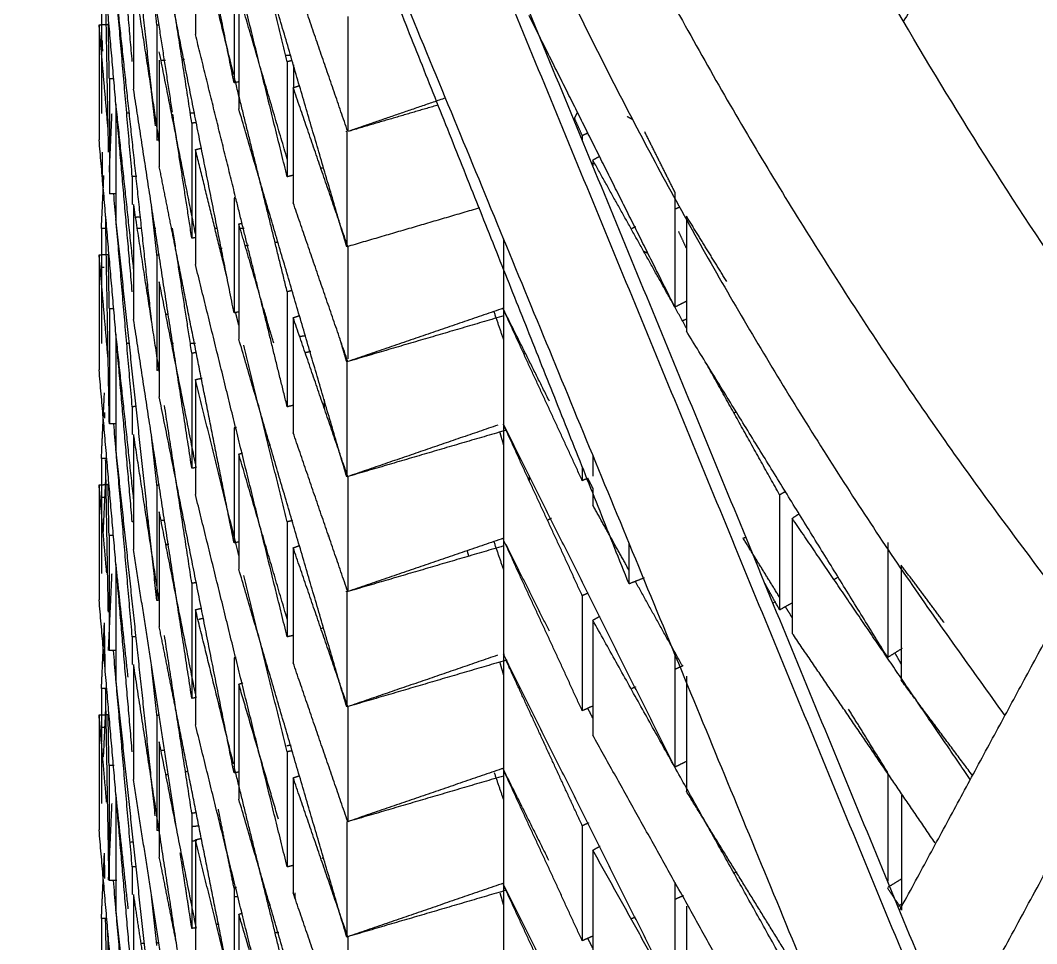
# Model space of a CAD drawing. Header units: millimetres. Extents: x 507.9 to 541, y 40.2 to 69.3.
# Drawn here: x 513.049 to 513.579, y 46.018 to 46.5 of the extents above; entities that cross this region are included whole.
import ezdxf

# ---------------------------------------------------------------- set-up
doc = ezdxf.new("R2010")
doc.units = ezdxf.units.MM
doc.layers.add('Make2D$Visible$Curves', color=7, linetype='Continuous', true_color=0x000000)

msp = doc.modelspace()

# ---------------------------------------------------------------- linework, layer by layer
at = {"layer": 'Make2D$Visible$Curves', "color": 18, "lineweight": -3, "true_color": 0x000000}
for points in [[(513.73084, 46.48194), (513.39464, 47.35353), (513.05845, 48.22512)], [(513.50866, 46.01484), (513.10515, 46.9946), (512.70163, 47.97436)], [(513.52401, 45.99606), (513.12049, 46.97582), (512.71698, 47.95559)], [(512.65705, 47.94805), (513.06716, 46.95334), (513.47728, 45.95863)], [(513.36663, 46.2059), (513.24563, 46.50945), (513.12462, 46.81299)], [(513.16066, 46.46729), (513.14119, 46.56537), (513.12171, 46.66346)], [(513.607, 46.65431), (513.55837, 46.57685), (513.50974, 46.49939)], [(513.11963, 46.44478), (513.10936, 46.54046), (513.0991, 46.63614)], [(513.1884, 46.41827), (513.16449, 46.51537), (513.14057, 46.61246)], [(513.12856, 46.45203), (513.11843, 46.51796), (513.10831, 46.58389)], [(513.10759, 46.47833), (513.10355, 46.52485), (513.09951, 46.57137)], [(513.21942, 46.38172), (513.19129, 46.47768), (513.16316, 46.57364)], [(513.1884, 46.47827), (513.17706, 46.52432), (513.16572, 46.57036)], [(513.10759, 46.35833), (513.09894, 46.45795), (513.09029, 46.55758)], [(513.09525, 46.43119), (513.0942, 46.49004), (513.09316, 46.5489)], [(513.14057, 46.55246), (513.14057, 46.52246), (513.14057, 46.49246)], [(513.16047, 46.47165), (513.15052, 46.51206), (513.14057, 46.55246)], [(513.16066, 46.34729), (513.14119, 46.44537), (513.12171, 46.54346)], [(513.12044, 46.49728), (513.11822, 46.5179), (513.11601, 46.53851)], [(513.13867, 46.44621), (513.13154, 46.4926), (513.12442, 46.53899)], [(513.10759, 46.41833), (513.10271, 46.47453), (513.09783, 46.53073)], [(513.10831, 46.52389), (513.10831, 46.49389), (513.10831, 46.46389)], [(513.12171, 46.43664), (513.11501, 46.48027), (513.10831, 46.52389)], [(513.16066, 46.52729), (513.16066, 46.49729), (513.16066, 46.46729)], [(513.21997, 46.44188), (513.20574, 46.48331), (513.19152, 46.52475)], [(513.11769, 46.3429), (513.10839, 46.42952), (513.0991, 46.51614)], [(513.16316, 46.51364), (513.16316, 46.48364), (513.16316, 46.45364)], [(513.1884, 46.42752), (513.17578, 46.47058), (513.16316, 46.51364)], [(513.55219, 45.99702), (513.69143, 46.25472), (513.83066, 46.51243)], [(513.09152, 46.51136), (513.09152, 46.48136), (513.09152, 46.45136)], [(513.21997, 46.50188), (513.21997, 46.47208), (513.21997, 46.44228)], [(513.39053, 46.35029), (513.35254, 46.42631), (513.31455, 46.50233)], [(513.09029, 46.49758), (513.09271, 46.49767), (513.09512, 46.49777)], [(513.09504, 46.44284), (513.09267, 46.47021), (513.09029, 46.49758)], [(513.09029, 46.49758), (513.09029, 46.46758), (513.09029, 46.43758)], [(513.09208, 46.49791), (513.09208, 46.4978), (513.09208, 46.49768)], [(513.09564, 46.46934), (513.09538, 46.48381), (513.09512, 46.49828)], [(513.12159, 46.4974), (513.12101, 46.49734), (513.12044, 46.49728)], [(513.12044, 46.49728), (513.12044, 46.46728), (513.12044, 46.43728)], [(513.16146, 46.40767), (513.15101, 46.45007), (513.14057, 46.49246)], [(513.09218, 46.48381), (513.09213, 46.48656), (513.09208, 46.48931)], [(513.14057, 46.38849), (513.13114, 46.43597), (513.12171, 46.48346)], [(513.19018, 46.48158), (513.1889, 46.48153), (513.18761, 46.48148)], [(513.12171, 46.47914), (513.12171, 46.4513), (513.12171, 46.42346)], [(513.12486, 46.47901), (513.12381, 46.47897), (513.12276, 46.47892)], [(513.13481, 46.4794), (513.13432, 46.47938), (513.13384, 46.47936)], [(513.19101, 46.47891), (513.18971, 46.47859), (513.1884, 46.47827)], [(513.1884, 46.47827), (513.1884, 46.44827), (513.1884, 46.41827)], [(513.1916, 46.47663), (513.1916, 46.47069), (513.1916, 46.46475)], [(513.09795, 46.46939), (513.09679, 46.46936), (513.09564, 46.46934)], [(513.09564, 46.46934), (513.09564, 46.43934), (513.09564, 46.40934)], [(513.1884, 46.35827), (513.17453, 46.41459), (513.16065, 46.47092)], [(513.13867, 46.26621), (513.12349, 46.36505), (513.10831, 46.46389)], [(513.16316, 46.46779), (513.16191, 46.46754), (513.16066, 46.46729)], [(513.19152, 46.46475), (513.19316, 46.46531), (513.1948, 46.46587)], [(513.19152, 46.46475), (513.19152, 46.43475), (513.19152, 46.40475)], [(513.21997, 46.38188), (513.20574, 46.42331), (513.19152, 46.46475)], [(513.50785, 46.03579), (513.62477, 46.25219), (513.74169, 46.46859)], [(513.27088, 46.45935), (513.24542, 46.45061), (513.21997, 46.44188)], [(513.10831, 46.37031), (513.1037, 46.41322), (513.0991, 46.45614)], [(513.0991, 46.45614), (513.0991, 46.42614), (513.0991, 46.39614)], [(513.21942, 46.26172), (513.19129, 46.35768), (513.16316, 46.45364)], [(513.26712, 46.4557), (513.24357, 46.4488), (513.22003, 46.44189)], [(513.09564, 46.42067), (513.09635, 46.43602), (513.09705, 46.45136)], [(513.10605, 46.45137), (513.10559, 46.45137), (513.10513, 46.45137)], [(513.13867, 46.38621), (513.13369, 46.4186), (513.12872, 46.45099)], [(513.14025, 46.45137), (513.13916, 46.45137), (513.13807, 46.45137)], [(513.33785, 46.44807), (513.33884, 46.45002), (513.33984, 46.45198)], [(513.34227, 46.43975), (513.34025, 46.44429), (513.33823, 46.44882)], [(513.36848, 46.44808), (513.36706, 46.44889), (513.36564, 46.4497)], [(513.14095, 46.44656), (513.13981, 46.44639), (513.13867, 46.44621)], [(513.13867, 46.44621), (513.13867, 46.41621), (513.13867, 46.38621)], [(513.10759, 46.23833), (513.09894, 46.33795), (513.09029, 46.43758)], [(513.12202, 46.43745), (513.12123, 46.43736), (513.12044, 46.43728)], [(513.21942, 46.44172), (513.21936, 46.44192), (513.2193, 46.44212)], [(513.21942, 46.44157), (513.21942, 46.41165), (513.21942, 46.38172)], [(513.34525, 46.44108), (513.34376, 46.44042), (513.34227, 46.43975)], [(513.34227, 46.43975), (513.34227, 46.43854), (513.34227, 46.43732)], [(513.39053, 46.41029), (513.38268, 46.426), (513.37483, 46.44171)], [(513.14057, 46.43246), (513.14198, 46.43281), (513.14338, 46.43316)], [(513.14057, 46.43246), (513.14057, 46.40246), (513.14057, 46.37246)], [(513.15698, 46.36584), (513.14877, 46.39915), (513.14057, 46.43246)], [(513.09193, 46.43113), (513.09193, 46.42333), (513.09193, 46.41553)], [(513.34774, 46.427), (513.34957, 46.42802), (513.35141, 46.42905)], [(513.39654, 46.33952), (513.37214, 46.38326), (513.34774, 46.427)], [(513.34774, 46.427), (513.34774, 46.42553), (513.34774, 46.42406)], [(513.13064, 46.37847), (513.12618, 46.40096), (513.12171, 46.42346)], [(513.20734, 46.42293), (513.20684, 46.42281), (513.20634, 46.42269)], [(513.09152, 46.39136), (513.09215, 46.40512), (513.09279, 46.41887)], [(513.10994, 46.41842), (513.10876, 46.41837), (513.10759, 46.41833)], [(513.10759, 46.41833), (513.10759, 46.41111), (513.10759, 46.40389)], [(513.19163, 46.41906), (513.19002, 46.41867), (513.1884, 46.41827)], [(513.09914, 46.40941), (513.09739, 46.40938), (513.09564, 46.40934)], [(513.10759, 46.29833), (513.10276, 46.35393), (513.09793, 46.40953)], [(513.16151, 46.40746), (513.16109, 46.40737), (513.16066, 46.40729)], [(513.16066, 46.40713), (513.16066, 46.37721), (513.16066, 46.34729)], [(513.1884, 46.29827), (513.175, 46.3527), (513.16159, 46.40713)], [(513.39053, 46.41029), (513.39053, 46.38062), (513.39053, 46.35094)], [(513.10831, 46.40389), (513.10831, 46.37389), (513.10831, 46.34389)], [(513.1217, 46.31671), (513.115, 46.3603), (513.10831, 46.40389)], [(513.12044, 46.37728), (513.11907, 46.38996), (513.11771, 46.40265)], [(513.21997, 46.32188), (513.20574, 46.36331), (513.19152, 46.40475)], [(513.28868, 46.40202), (513.25405, 46.39187), (513.21942, 46.38172)], [(513.393, 46.4024), (513.39195, 46.40192), (513.39089, 46.40145)], [(513.09564, 46.28934), (513.09467, 46.34381), (513.0937, 46.39828)], [(513.12044, 46.19728), (513.10977, 46.29671), (513.0991, 46.39614)], [(513.10931, 46.39723), (513.11057, 46.39737), (513.11183, 46.3975)], [(513.39654, 46.39779), (513.39654, 46.36779), (513.39654, 46.33779)], [(513.41761, 46.36362), (513.40708, 46.3807), (513.39654, 46.39779)], [(513.09382, 46.39136), (513.09267, 46.39136), (513.09152, 46.39136)], [(513.09152, 46.39136), (513.09152, 46.3845), (513.09152, 46.37763)], [(513.11251, 46.39137), (513.11138, 46.39137), (513.11026, 46.39137)], [(513.11992, 46.39137), (513.11951, 46.39137), (513.1191, 46.39137)], [(513.13867, 46.32621), (513.13366, 46.35884), (513.12865, 46.39147)], [(513.15195, 46.39137), (513.15137, 46.39137), (513.15078, 46.39137)], [(513.16316, 46.39364), (513.16402, 46.39389), (513.16488, 46.39414)], [(513.16316, 46.39364), (513.16316, 46.36364), (513.16316, 46.33364)], [(513.17572, 46.3508), (513.16944, 46.37222), (513.16316, 46.39364)], [(513.16603, 46.39138), (513.16505, 46.39138), (513.16408, 46.39138)], [(513.36996, 46.39211), (513.36902, 46.39169), (513.36807, 46.39127)], [(513.39244, 46.38977), (513.39449, 46.38533), (513.39654, 46.38088)], [(513.14064, 46.38651), (513.13965, 46.38636), (513.13867, 46.38621)], [(513.30112, 46.38587), (513.30112, 46.36745), (513.30112, 46.34902)], [(513.15443, 46.38093), (513.15399, 46.38088), (513.15355, 46.38083)], [(513.1682, 46.3824), (513.16737, 46.38231), (513.16654, 46.38222)], [(513.18356, 46.38405), (513.18294, 46.38398), (513.18231, 46.38392)], [(513.21997, 46.38188), (513.21997, 46.3526), (513.21997, 46.32332)], [(513.37659, 46.37818), (513.37546, 46.37876), (513.37433, 46.37934)], [(513.09029, 46.37758), (513.09289, 46.37768), (513.09549, 46.37778)], [(513.09504, 46.32284), (513.09267, 46.35021), (513.09029, 46.37758)], [(513.09029, 46.37758), (513.09029, 46.34758), (513.09029, 46.31758)], [(513.09152, 46.37757), (513.09152, 46.35447), (513.09152, 46.33136)], [(513.09564, 46.34934), (513.09538, 46.36362), (513.09513, 46.3779)], [(513.12162, 46.3774), (513.12103, 46.37734), (513.12044, 46.37728)], [(513.12044, 46.37728), (513.12044, 46.34728), (513.12044, 46.31728)], [(513.16066, 46.22729), (513.1457, 46.30262), (513.13074, 46.37796)], [(513.09193, 46.37113), (513.09246, 46.37114), (513.09299, 46.37115)], [(513.1884, 46.17827), (513.16449, 46.27537), (513.14057, 46.37246)], [(513.12171, 46.36346), (513.12171, 46.33346), (513.12171, 46.30346)], [(513.14096, 46.2665), (513.13133, 46.31498), (513.12171, 46.36346)], [(513.19093, 46.35889), (513.18967, 46.35858), (513.1884, 46.35827)], [(513.1884, 46.35827), (513.1884, 46.32827), (513.1884, 46.29827)], [(513.39672, 46.35339), (513.39362, 46.35184), (513.39053, 46.35029)], [(513.09801, 46.34939), (513.09682, 46.34937), (513.09564, 46.34934)], [(513.09564, 46.34934), (513.09564, 46.31934), (513.09564, 46.28934)], [(513.16316, 46.34779), (513.16191, 46.34754), (513.16066, 46.34729)], [(513.16314, 46.34082), (513.16235, 46.34406), (513.16155, 46.34729)], [(513.18139, 46.33145), (513.1787, 46.34064), (513.176, 46.34983)], [(513.30114, 46.34974), (513.26055, 46.33581), (513.21997, 46.32188)], [(513.29612, 46.34802), (513.29862, 46.34073), (513.30112, 46.33345)], [(513.30112, 46.3492), (513.30112, 46.3192), (513.30112, 46.2892)], [(513.32512, 46.30119), (513.31312, 46.32519), (513.30112, 46.3492)], [(513.34227, 46.25975), (513.3217, 46.30439), (513.30112, 46.34902)], [(513.13867, 46.14621), (513.12349, 46.24505), (513.10831, 46.34389)], [(513.12538, 46.34652), (513.12585, 46.34659), (513.12631, 46.34666)], [(513.19152, 46.34475), (513.19323, 46.34534), (513.19495, 46.34592)], [(513.19152, 46.34475), (513.19152, 46.31475), (513.19152, 46.28475)], [(513.21997, 46.26188), (513.20574, 46.30331), (513.19152, 46.34475)], [(513.30147, 46.34577), (513.26045, 46.33374), (513.21942, 46.32172)], [(513.39667, 46.34403), (513.39572, 46.34361), (513.39476, 46.34318)], [(513.50151, 46.16755), (513.44903, 46.25267), (513.39654, 46.33779)], [(513.09489, 46.33136), (513.09473, 46.33136), (513.09457, 46.33136)], [(513.10831, 46.25031), (513.1037, 46.29322), (513.0991, 46.33614)], [(513.0991, 46.33614), (513.0991, 46.30614), (513.0991, 46.27614)], [(513.10606, 46.33137), (513.10545, 46.33137), (513.10483, 46.33137)], [(513.12915, 46.33137), (513.12872, 46.33137), (513.1283, 46.33137)], [(513.14052, 46.33137), (513.13938, 46.33137), (513.13824, 46.33137)], [(513.21942, 46.14172), (513.19129, 46.23768), (513.16316, 46.33364)], [(513.19796, 46.33532), (513.19651, 46.33509), (513.19505, 46.33487)], [(513.21942, 46.32172), (513.21764, 46.32779), (513.21586, 46.33387)], [(513.141, 46.32657), (513.13984, 46.32639), (513.13867, 46.32621)], [(513.13867, 46.32621), (513.13867, 46.29621), (513.13867, 46.26621)], [(513.1884, 46.23827), (513.17706, 46.28432), (513.16572, 46.33036)], [(513.19801, 46.32661), (513.19932, 46.32694), (513.20063, 46.32726)], [(513.21942, 46.32172), (513.21942, 46.29172), (513.21942, 46.26172)], [(513.44518, 46.25234), (513.42595, 46.28681), (513.40673, 46.32127)], [(513.10759, 46.11833), (513.09894, 46.21795), (513.09029, 46.31758)], [(513.12169, 46.31741), (513.12106, 46.31734), (513.12044, 46.31728)], [(513.14057, 46.31246), (513.14228, 46.31289), (513.144, 46.31331)], [(513.14057, 46.31246), (513.14057, 46.28246), (513.14057, 46.25246)], [(513.16314, 46.22081), (513.15186, 46.26664), (513.14057, 46.31246)], [(513.09152, 46.27136), (513.0923, 46.28844), (513.09309, 46.30552)], [(513.16066, 46.10729), (513.14119, 46.20537), (513.12171, 46.30346)], [(513.2076, 46.30206), (513.2076, 46.29998), (513.2076, 46.29791)], [(513.09333, 46.29233), (513.0933, 46.29383), (513.09327, 46.29534)], [(513.10958, 46.29841), (513.10859, 46.29837), (513.10759, 46.29833)], [(513.10759, 46.29833), (513.10759, 46.29111), (513.10759, 46.28389)], [(513.13867, 46.20621), (513.13154, 46.2526), (513.12442, 46.29899)], [(513.19187, 46.29912), (513.19014, 46.2987), (513.1884, 46.29827)], [(513.42259, 46.2956), (513.42206, 46.29537), (513.42153, 46.29513)], [(513.09941, 46.28941), (513.09752, 46.28938), (513.09564, 46.28934)], [(513.10759, 46.17833), (513.10277, 46.23386), (513.09795, 46.28939)], [(513.39053, 46.11029), (513.34583, 46.19974), (513.30112, 46.2892)], [(513.30112, 46.28902), (513.30112, 46.25902), (513.30112, 46.22902)], [(513.34227, 46.19975), (513.3217, 46.24439), (513.30112, 46.28902)], [(513.10831, 46.28389), (513.10831, 46.25389), (513.10831, 46.22389)], [(513.12161, 46.19725), (513.11496, 46.24057), (513.10831, 46.28389)], [(513.16191, 46.28754), (513.16129, 46.28741), (513.16066, 46.28729)], [(513.16066, 46.28729), (513.16066, 46.25729), (513.16066, 46.22729)], [(513.21997, 46.20188), (513.20574, 46.24331), (513.19152, 46.28475)], [(513.21122, 46.28773), (513.21158, 46.28783), (513.21194, 46.28794)], [(513.30276, 46.28615), (513.26109, 46.27393), (513.21942, 46.26172)], [(513.29823, 46.28874), (513.2591, 46.27531), (513.21997, 46.26188)], [(513.29919, 46.2851), (513.30016, 46.28179), (513.30112, 46.27849)], [(513.12044, 46.25728), (513.11907, 46.26996), (513.11771, 46.28265)], [(513.17885, 46.27824), (513.17928, 46.27837), (513.17972, 46.2785)], [(513.11961, 46.08496), (513.10935, 46.18055), (513.0991, 46.27614)], [(513.16316, 46.27364), (513.16414, 46.27393), (513.16512, 46.27421)], [(513.16316, 46.27364), (513.16316, 46.24364), (513.16316, 46.21364)], [(513.1884, 46.18752), (513.17578, 46.23058), (513.16316, 46.27364)], [(513.34774, 46.2731), (513.34774, 46.26765), (513.34774, 46.26219)], [(513.09152, 46.27136), (513.09152, 46.24136), (513.09152, 46.21136)], [(513.09401, 46.27136), (513.09276, 46.27136), (513.09152, 46.27136)], [(513.09512, 46.19119), (513.09442, 46.23103), (513.09371, 46.27088)], [(513.14072, 46.26653), (513.13969, 46.26637), (513.13867, 46.26621)], [(513.34227, 46.26701), (513.34227, 46.26338), (513.34227, 46.25975)], [(513.09029, 46.25758), (513.09268, 46.25767), (513.09508, 46.25777)], [(513.09427, 46.21171), (513.09228, 46.23464), (513.09029, 46.25758)], [(513.09029, 46.25758), (513.09029, 46.22758), (513.09029, 46.19758)], [(513.0925, 46.23268), (513.09318, 46.24744), (513.09386, 46.2622)], [(513.09548, 46.23116), (513.09524, 46.2446), (513.095, 46.25804)], [(513.12166, 46.25741), (513.12105, 46.25734), (513.12044, 46.25728)], [(513.12044, 46.25728), (513.12044, 46.22728), (513.12044, 46.19728)], [(513.21997, 46.26188), (513.21997, 46.23188), (513.21997, 46.20188)], [(513.31455, 46.26233), (513.31455, 46.26111), (513.31455, 46.2599)], [(513.34519, 46.26106), (513.34373, 46.26041), (513.34227, 46.25975)], [(513.34774, 46.25592), (513.34645, 46.25849), (513.34517, 46.26105)], [(513.1884, 46.05827), (513.16449, 46.15537), (513.14057, 46.25246)], [(513.34774, 46.25602), (513.34774, 46.25151), (513.34774, 46.247)], [(513.44834, 46.25411), (513.44676, 46.25323), (513.44518, 46.25234)], [(513.44518, 46.25234), (513.44518, 46.22234), (513.44518, 46.19234)], [(513.09193, 46.25113), (513.09246, 46.25114), (513.09299, 46.25115)], [(513.36663, 46.21313), (513.35718, 46.23006), (513.34774, 46.247)], [(513.12171, 46.24346), (513.12171, 46.21346), (513.12171, 46.18346)], [(513.14096, 46.1465), (513.13134, 46.19498), (513.12171, 46.24346)], [(513.45176, 46.24012), (513.45356, 46.24135), (513.45536, 46.24258)], [(513.10759, 46.23866), (513.10759, 46.2385), (513.10759, 46.23833)], [(513.10831, 46.23836), (513.10795, 46.23834), (513.10759, 46.23833)], [(513.11629, 46.23867), (513.11583, 46.23865), (513.11537, 46.23863)], [(513.12442, 46.23899), (513.12351, 46.23895), (513.12261, 46.23892)], [(513.13443, 46.23938), (513.13416, 46.23937), (513.13388, 46.23936)], [(513.19107, 46.23893), (513.18974, 46.2386), (513.1884, 46.23827)], [(513.1884, 46.23827), (513.1884, 46.20827), (513.1884, 46.17827)], [(513.3245, 46.23945), (513.32532, 46.23982), (513.32614, 46.24018)], [(513.45176, 46.24012), (513.45176, 46.21012), (513.45176, 46.18012)], [(513.54461, 46.10383), (513.49818, 46.17198), (513.45176, 46.24012)], [(513.09787, 46.2312), (513.09667, 46.23118), (513.09548, 46.23116)], [(513.09548, 46.23116), (513.09548, 46.20116), (513.09548, 46.17116)], [(513.2096, 46.23095), (513.20998, 46.23108), (513.21036, 46.23121)], [(513.12511, 46.22647), (513.12585, 46.22659), (513.12659, 46.2267)], [(513.16324, 46.2278), (513.16195, 46.22755), (513.16066, 46.22729)], [(513.19152, 46.22475), (513.19315, 46.22531), (513.19478, 46.22586)], [(513.30121, 46.22569), (513.26032, 46.2137), (513.21942, 46.20172)], [(513.30123, 46.22977), (513.2606, 46.21582), (513.21997, 46.20188)], [(513.29612, 46.22802), (513.29862, 46.22073), (513.30112, 46.21345)], [(513.30112, 46.2292), (513.30112, 46.1992), (513.30112, 46.1692)], [(513.34227, 46.13975), (513.3217, 46.18439), (513.30112, 46.22902)], [(513.32512, 46.18119), (513.31382, 46.2038), (513.30252, 46.22641)], [(513.36663, 46.2059), (513.36663, 46.21644), (513.36663, 46.22699)], [(513.44518, 46.1989), (513.43563, 46.21439), (513.42608, 46.22989)], [(513.42779, 46.23028), (513.42706, 46.22999), (513.42632, 46.22969)], [(513.50151, 46.22755), (513.50151, 46.19755), (513.50151, 46.16755)], [(513.13066, 46.07837), (513.11948, 46.15113), (513.10831, 46.22389)], [(513.19152, 46.22475), (513.19152, 46.19475), (513.19152, 46.16475)], [(513.21997, 46.14188), (513.20574, 46.18331), (513.19152, 46.22475)], [(513.28215, 46.22322), (513.28257, 46.22179), (513.28299, 46.22035)], [(513.0991, 46.21614), (513.0991, 46.18614), (513.0991, 46.15614)], [(513.10542, 46.15725), (513.10226, 46.18669), (513.0991, 46.21614)], [(513.50862, 46.21563), (513.50862, 46.18563), (513.50862, 46.15563)], [(513.53097, 46.18571), (513.51979, 46.20067), (513.50862, 46.21563)], [(513.09477, 46.21136), (513.09451, 46.21136), (513.09425, 46.21136)], [(513.0952, 46.17111), (513.09612, 46.19124), (513.09705, 46.21136)], [(513.21942, 46.02172), (513.19129, 46.11768), (513.16316, 46.21364)], [(513.1884, 46.11827), (513.17706, 46.16432), (513.16572, 46.21036)], [(513.47576, 46.2094), (513.47476, 46.20885), (513.47376, 46.20829)], [(513.14095, 46.20656), (513.13981, 46.20639), (513.13867, 46.20621)], [(513.13867, 46.20621), (513.13867, 46.17621), (513.13867, 46.14621)], [(513.37447, 46.20902), (513.37055, 46.20746), (513.36663, 46.2059)], [(513.39445, 46.16327), (513.38219, 46.18524), (513.36993, 46.20721)], [(513.44518, 46.19234), (513.44133, 46.19924), (513.43748, 46.20614)], [(513.21942, 46.20172), (513.21937, 46.20188), (513.21933, 46.20204)], [(513.21942, 46.20172), (513.21942, 46.17172), (513.21942, 46.14172)], [(513.3453, 46.20111), (513.34379, 46.20043), (513.34227, 46.19975)], [(513.34227, 46.19975), (513.34227, 46.16975), (513.34227, 46.13975)], [(513.10759, 45.99833), (513.09894, 46.09795), (513.09029, 46.19758)], [(513.12164, 46.19741), (513.12104, 46.19734), (513.12044, 46.19728)], [(513.44302, 46.19652), (513.44247, 46.19625), (513.44192, 46.19597)], [(513.45195, 46.19612), (513.44857, 46.19423), (513.44518, 46.19234)], [(513.45176, 46.18824), (513.44998, 46.19113), (513.44819, 46.19402)], [(513.14057, 46.19246), (513.14225, 46.19288), (513.14393, 46.19329)], [(513.14057, 46.19246), (513.14057, 46.16246), (513.14057, 46.13246)], [(513.16041, 46.1119), (513.15049, 46.15218), (513.14057, 46.19246)], [(513.34774, 46.187), (513.34956, 46.18802), (513.35139, 46.18904)], [(513.09152, 46.15136), (513.09231, 46.16848), (513.0931, 46.18559)], [(513.09354, 46.16037), (513.09332, 46.17298), (513.09309, 46.1856)], [(513.13062, 46.13856), (513.12617, 46.16101), (513.12171, 46.18346)], [(513.14225, 46.18754), (513.1433, 46.18775), (513.14436, 46.18796)], [(513.20718, 46.18289), (513.20675, 46.18279), (513.20632, 46.18268)], [(513.34774, 46.187), (513.34774, 46.157), (513.34774, 46.127)], [(513.44518, 46.01234), (513.39646, 46.09967), (513.34774, 46.187)], [(513.10958, 46.17841), (513.10859, 46.17837), (513.10759, 46.17833)], [(513.10759, 46.17833), (513.10759, 46.17111), (513.10759, 46.16389)], [(513.13867, 46.08621), (513.13154, 46.1326), (513.12442, 46.17899)], [(513.19161, 46.17906), (513.19001, 46.17866), (513.1884, 46.17827)], [(513.52624, 46.0708), (513.489, 46.12546), (513.45176, 46.18012)], [(513.09921, 46.17123), (513.09735, 46.17119), (513.09548, 46.17116)], [(513.10759, 46.05833), (513.10269, 46.11476), (513.09779, 46.1712)], [(513.16186, 46.16753), (513.16126, 46.16741), (513.16066, 46.16729)], [(513.16066, 46.16729), (513.16066, 46.13729), (513.16066, 46.10729)], [(513.29813, 46.16871), (513.25905, 46.15529), (513.21997, 46.14188)], [(513.30112, 46.16902), (513.30139, 46.16913), (513.30165, 46.16925)], [(513.39053, 45.99029), (513.34583, 46.07974), (513.30112, 46.1692)], [(513.30112, 46.16902), (513.30112, 46.13902), (513.30112, 46.10902)], [(513.39053, 46.1693), (513.39053, 46.1398), (513.39053, 46.11029)], [(513.50899, 46.17216), (513.50525, 46.16985), (513.50151, 46.16755)], [(513.50528, 46.16987), (513.50695, 46.16688), (513.50862, 46.16389)], [(513.10831, 46.16389), (513.10831, 46.13389), (513.10831, 46.10389)], [(513.13867, 45.96621), (513.12349, 46.06505), (513.10831, 46.16389)], [(513.12044, 46.13728), (513.11907, 46.14996), (513.11771, 46.16265)], [(513.21997, 46.08188), (513.20574, 46.12331), (513.19152, 46.16475)], [(513.30112, 46.16567), (513.26027, 46.15369), (513.21942, 46.14172)], [(513.29919, 46.1651), (513.30016, 46.16179), (513.30112, 46.15849)], [(513.30308, 46.16624), (513.30225, 46.166), (513.30141, 46.16575)], [(513.34227, 46.07975), (513.32245, 46.12275), (513.30264, 46.16574)], [(513.39479, 46.16319), (513.39287, 46.16234), (513.39095, 46.16148)], [(513.39654, 46.15779), (513.39654, 46.12779), (513.39654, 46.09779)], [(513.09152, 46.15136), (513.09152, 46.13741), (513.09152, 46.12345)], [(513.09377, 46.15136), (513.09264, 46.15136), (513.09152, 46.15136)], [(513.09548, 46.05116), (513.09459, 46.10134), (513.0937, 46.15152)], [(513.12044, 45.95728), (513.10977, 46.05671), (513.0991, 46.15614)], [(513.16316, 46.15364), (513.1642, 46.15394), (513.16524, 46.15425)], [(513.16316, 46.15364), (513.16316, 46.12364), (513.16316, 46.09364)], [(513.18383, 46.08312), (513.1735, 46.11838), (513.16316, 46.15364)], [(513.37001, 46.15214), (513.36907, 46.15172), (513.36813, 46.1513)], [(513.54575, 46.10594), (513.52718, 46.13078), (513.50862, 46.15563)], [(513.14072, 46.14653), (513.13969, 46.14637), (513.13867, 46.14621)], [(513.09264, 46.11568), (513.09325, 46.12894), (513.09386, 46.1422)], [(513.21997, 46.14188), (513.21997, 46.11188), (513.21997, 46.08188)], [(513.34806, 46.14234), (513.34517, 46.14105), (513.34227, 46.13975)], [(513.34774, 46.13592), (513.34645, 46.13849), (513.34517, 46.14105)], [(513.50151, 46.10755), (513.49133, 46.12407), (513.48114, 46.14058)], [(513.09029, 46.13758), (513.09289, 46.13768), (513.09548, 46.13778)], [(513.09424, 46.09202), (513.09227, 46.1148), (513.09029, 46.13758)], [(513.09029, 46.13758), (513.09029, 46.10758), (513.09029, 46.07758)], [(513.09548, 46.11116), (513.09524, 46.1244), (513.09501, 46.13763)], [(513.12159, 46.1374), (513.12101, 46.13734), (513.12044, 46.13728)], [(513.12044, 46.13728), (513.12044, 46.10728), (513.12044, 46.07728)], [(513.16066, 45.98729), (513.14571, 46.06261), (513.13075, 46.13793)], [(513.09193, 46.13113), (513.09246, 46.13114), (513.09299, 46.13115)], [(513.1884, 45.93827), (513.16449, 46.03537), (513.14057, 46.13246)], [(513.43764, 45.96587), (513.39269, 46.04643), (513.34774, 46.127)], [(513.09152, 46.12297), (513.09152, 46.10717), (513.09152, 46.09136)], [(513.12171, 46.12346), (513.12171, 46.09346), (513.12171, 46.06346)], [(513.14101, 46.02627), (513.13136, 46.07487), (513.12171, 46.12346)], [(513.13457, 46.11939), (513.13409, 46.11937), (513.1336, 46.11935)], [(513.19049, 46.12159), (513.1893, 46.12154), (513.18812, 46.1215)], [(513.12462, 46.119), (513.12381, 46.11897), (513.123, 46.11893)], [(513.19093, 46.11889), (513.18967, 46.11858), (513.1884, 46.11827)], [(513.1884, 46.11827), (513.1884, 46.08827), (513.1884, 46.05827)], [(513.09814, 46.11121), (513.09681, 46.11118), (513.09548, 46.11116)], [(513.09548, 46.11116), (513.09548, 46.08147), (513.09548, 46.05177)], [(513.1884, 45.99827), (513.17453, 46.05458), (513.16066, 46.11089)], [(513.30146, 46.10985), (513.26071, 46.09586), (513.21997, 46.08188)], [(513.30112, 46.1092), (513.30112, 46.0792), (513.30112, 46.0492)], [(513.3249, 46.06161), (513.31301, 46.0854), (513.30112, 46.1092)], [(513.34227, 46.01975), (513.3217, 46.06439), (513.30112, 46.10902)], [(513.39657, 46.11331), (513.39355, 46.1118), (513.39053, 46.11029)], [(513.13064, 45.95847), (513.11947, 46.03118), (513.10831, 46.10389)], [(513.12532, 46.10651), (513.12589, 46.10659), (513.12645, 46.10668)], [(513.13564, 46.10809), (513.13623, 46.10818), (513.13682, 46.10827)], [(513.16332, 46.10782), (513.16199, 46.10755), (513.16066, 46.10729)], [(513.19152, 46.10475), (513.19314, 46.1053), (513.19476, 46.10586)], [(513.19152, 46.10475), (513.19152, 46.07475), (513.19152, 46.04475)], [(513.21997, 46.02188), (513.20574, 46.06331), (513.19152, 46.10475)], [(513.30121, 46.10569), (513.26031, 46.0937), (513.21942, 46.08172)], [(513.2963, 46.10752), (513.29871, 46.10048), (513.30112, 46.09345)], [(513.50151, 46.10709), (513.50151, 46.07893), (513.50151, 46.05077)], [(513.0991, 46.09614), (513.0991, 46.06614), (513.0991, 46.03614)], [(513.1055, 46.03648), (513.1023, 46.06631), (513.0991, 46.09614)], [(513.21942, 45.90172), (513.19129, 45.99768), (513.16316, 46.09364)], [(513.45743, 45.99905), (513.42698, 46.04842), (513.39654, 46.09779)], [(513.50868, 46.09571), (513.50868, 46.06571), (513.50868, 46.03571)], [(513.09522, 46.05155), (513.09614, 46.07146), (513.09705, 46.09136)], [(513.16066, 46.04729), (513.15658, 46.06785), (513.1525, 46.0884)], [(513.14095, 46.08656), (513.13981, 46.08639), (513.13867, 46.08621)], [(513.13867, 46.08621), (513.13867, 46.05621), (513.13867, 46.02621)], [(513.10759, 45.87833), (513.09894, 45.97795), (513.09029, 46.07758)], [(513.12171, 46.07741), (513.12107, 46.07735), (513.12044, 46.07728)], [(513.14252, 46.07965), (513.1408, 46.07946), (513.13909, 46.07928)], [(513.21942, 46.08172), (513.21942, 46.05172), (513.21942, 46.02172)], [(513.34552, 46.0812), (513.3439, 46.08048), (513.34227, 46.07975)], [(513.34227, 46.07975), (513.34227, 46.04975), (513.34227, 46.01975)], [(513.13867, 46.07196), (513.13998, 46.07198), (513.14129, 46.07201)], [(513.14057, 46.07246), (513.14208, 46.07284), (513.1436, 46.07321)], [(513.14057, 46.07246), (513.14057, 46.04246), (513.14057, 46.01246)], [(513.16316, 45.98075), (513.15186, 46.02661), (513.14057, 46.07246)], [(513.10684, 46.07139), (513.10755, 46.07141), (513.10826, 46.07142)], [(513.34774, 46.067), (513.34963, 46.06806), (513.35153, 46.06912)], [(513.34774, 46.067), (513.34774, 46.037), (513.34774, 46.007)], [(513.43477, 45.91101), (513.39125, 45.989), (513.34774, 46.067)], [(513.09152, 46.03136), (513.0923, 46.04844), (513.09309, 46.06552)], [(513.09333, 46.05233), (513.09321, 46.05892), (513.09309, 46.06552)], [(513.13064, 46.01847), (513.12618, 46.04096), (513.12171, 46.06346)], [(513.13867, 46.02621), (513.13564, 46.04593), (513.13261, 46.06565)], [(513.20754, 46.06298), (513.20701, 46.06285), (513.20648, 46.06272)], [(513.10958, 46.05841), (513.10859, 46.05837), (513.10759, 46.05833)], [(513.10759, 46.05833), (513.10759, 46.05111), (513.10759, 46.04389)], [(513.19177, 46.0591), (513.19009, 46.05868), (513.1884, 46.05827)], [(513.42273, 46.05566), (513.4222, 46.05543), (513.42167, 46.05519)], [(513.09948, 46.05123), (513.09748, 46.0512), (513.09548, 46.05116)], [(513.10759, 45.93833), (513.10269, 45.99476), (513.09779, 46.0512)], [(513.50873, 46.052), (513.50512, 46.04977), (513.50151, 46.04755)], [(513.16195, 46.04755), (513.16131, 46.04742), (513.16066, 46.04729)], [(513.16066, 46.04729), (513.16066, 46.01729), (513.16066, 45.98729)], [(513.30273, 46.04614), (513.26108, 46.03393), (513.21942, 46.02172)], [(513.30118, 46.04975), (513.26057, 46.03581), (513.21997, 46.02188)], [(513.39053, 45.87029), (513.34583, 45.95974), (513.30112, 46.0492)], [(513.30112, 46.04902), (513.30112, 46.01902), (513.30112, 45.98902)], [(513.34227, 45.95975), (513.3217, 46.00439), (513.30112, 46.04902)], [(513.39053, 46.05029), (513.39053, 46.02029), (513.39053, 45.99029)], [(513.50891, 46.03624), (513.50518, 46.04171), (513.50145, 46.04719)], [(513.11525, 45.99871), (513.11178, 46.0213), (513.10831, 46.04389)], [(513.10831, 46.04389), (513.10831, 46.01389), (513.10831, 45.98389)], [(513.12044, 46.01728), (513.11907, 46.03004), (513.1177, 46.04281)], [(513.16086, 46.04276), (513.16174, 46.04286), (513.16262, 46.04295)], [(513.21997, 45.96188), (513.20574, 46.00331), (513.19152, 46.04475)], [(513.19241, 46.04476), (513.19244, 46.04339), (513.19246, 46.04201)], [(513.29934, 46.04459), (513.30023, 46.04154), (513.30112, 46.03849)], [(513.39501, 46.04329), (513.39286, 46.04233), (513.39071, 46.04137)], [(513.12044, 45.83728), (513.10977, 45.93671), (513.0991, 46.03614)], [(513.17858, 46.03816), (513.17914, 46.03832), (513.1797, 46.03849)], [(513.39654, 46.03779), (513.39654, 46.00779), (513.39654, 45.97779)], [(513.50696, 46.03773), (513.50796, 46.03841), (513.50896, 46.03909)], [(513.09152, 46.03136), (513.09152, 46.00136), (513.09152, 45.97136)], [(513.0937, 46.03136), (513.09261, 46.03136), (513.09152, 46.03136)], [(513.09476, 45.97141), (513.09423, 46.00152), (513.09369, 46.03163)], [(513.16316, 46.03364), (513.16413, 46.03392), (513.1651, 46.03421)], [(513.16316, 46.03364), (513.16316, 46.00364), (513.16316, 45.97364)], [(513.18108, 45.97252), (513.17212, 46.00308), (513.16316, 46.03364)], [(513.36978, 46.03203), (513.3688, 46.03159), (513.36782, 46.03116)], [(513.09548, 45.99116), (513.09518, 46.00785), (513.09489, 46.02454)], [(513.14091, 46.02656), (513.13979, 46.02638), (513.13867, 46.02621)], [(513.15281, 46.02838), (513.15219, 46.02829), (513.15157, 46.02819)], [(513.18397, 46.02409), (513.18307, 46.024), (513.18217, 46.0239)], [(513.12042, 46.01876), (513.12097, 46.01879), (513.12152, 46.01881)], [(513.21997, 46.02188), (513.21997, 45.99188), (513.21997, 45.96188)], [(513.34775, 46.0222), (513.34501, 46.02098), (513.34227, 46.01975)], [(513.34774, 46.01592), (513.34645, 46.01849), (513.34517, 46.02105)], [(513.11254, 46.01845), (513.11323, 46.01848), (513.11391, 46.01851)]]:
    msp.add_open_spline(points, degree=2, dxfattribs=at)
for points, weights in [([(513.09539, 47.65986), (513.09539, 46.84272), (513.59408, 46.1954)], [0.853867800566, 0.859485104783, 0.965462160425]), ([(513.64635, 46.29213), (513.19539, 46.90165), (513.19539, 47.65986)], [0.958787893198, 0.859305501254, 0.853867800566]), ([(513.09539, 47.55986), (513.09539, 46.77179), (513.56262, 46.13717)], [0.853867800566, 0.859283981307, 0.958001953983])]:
    msp.add_rational_spline(points, weights, degree=2, dxfattribs=at)

doc.saveas('drawing.dxf')
